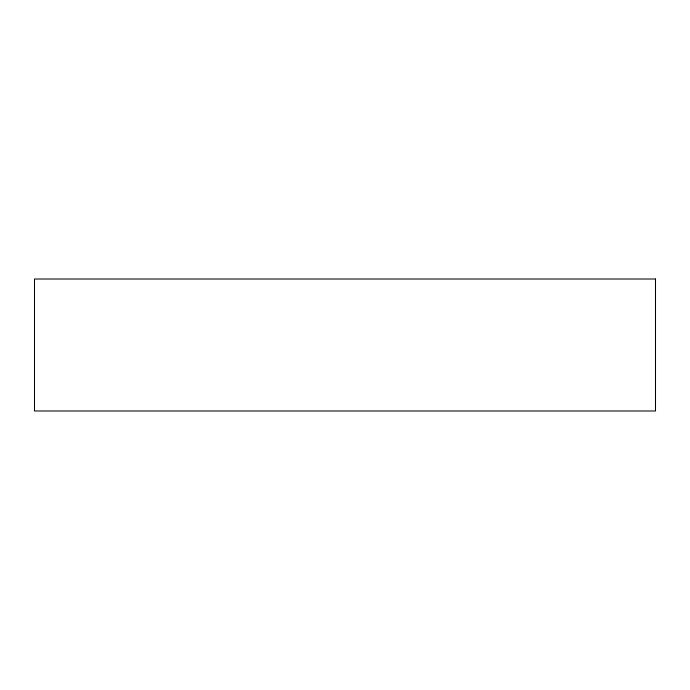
<?xml version="1.0" encoding="UTF-8"?>
<svg xmlns="http://www.w3.org/2000/svg" width="690" height="690" viewBox="0 0 690 690"><rect width="100%" height="100%" fill="white"/><g stroke="black" fill="none" stroke-linecap="round" stroke-linejoin="round"><path stroke-width="1.03" d="M655.5 279.01L34.5 279.01L34.5 410.99L655.5 410.99L655.5 279.01"/></g></svg>
